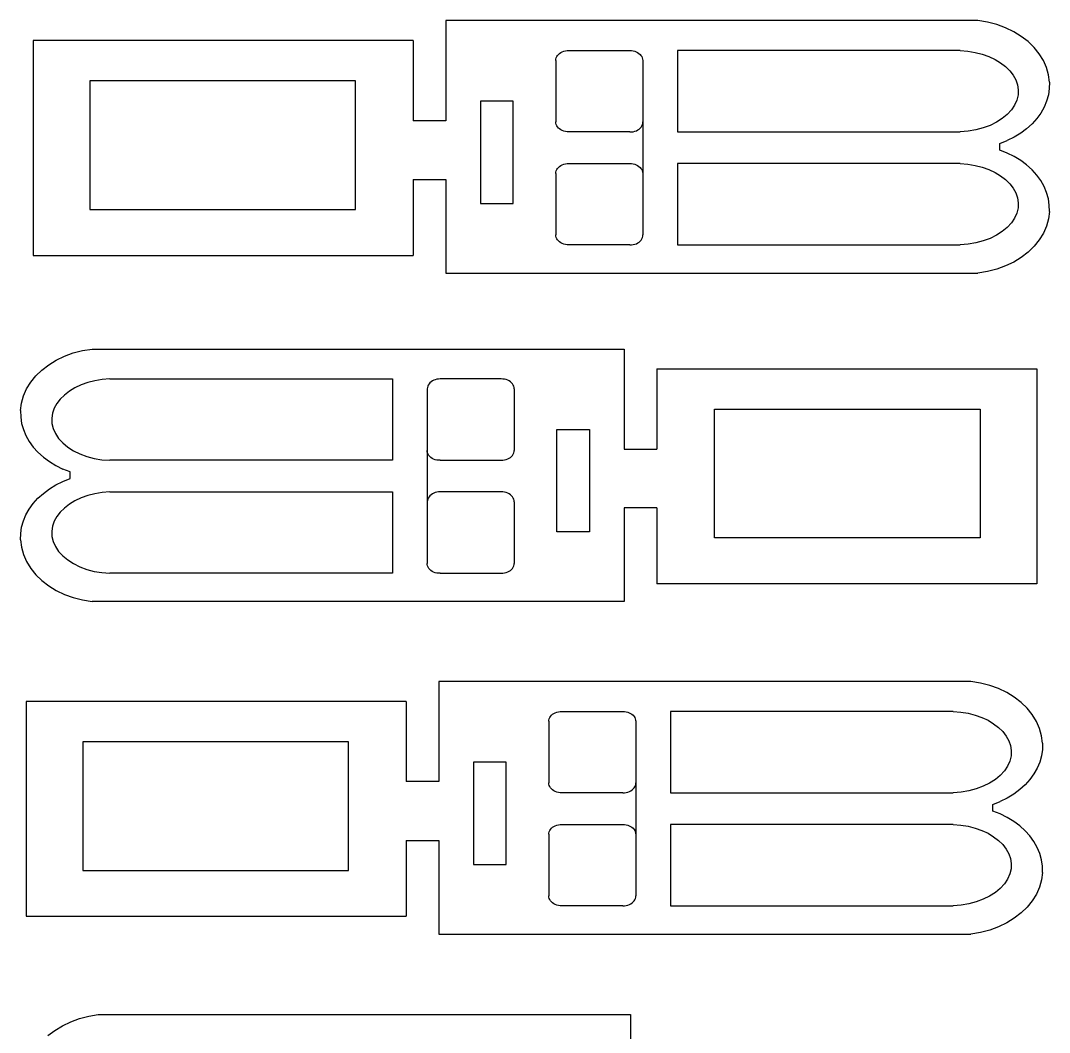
# Model space of a CAD drawing. Extents: x -3998 to 3998, y -3549 to 3549.
# Drawn here: x -3103.2 to -2630.5, y -2315.6 to -1850.8 of the extents above; entities that cross this region are included whole.
import ezdxf

# ---------------------------------------------------------------- set-up
doc = ezdxf.new("R2010")
doc.units = 0
doc.header["$MEASUREMENT"] = 0
doc.layers.get('0').update_dxf_attribs({"linetype": 'CONTINUOUS'})

msp = doc.modelspace()

# ---------------------------------------------------------------- linework, layer by layer
for p, q in [((-2663.35, -1850.82), (-2907.85, -1850.82)), ((-2907.85, -1850.82), (-2907.85, -1896.82)), ((-2658.98, -1851.54), (-2663.35, -1850.82)), ((-2654.75, -1852.65), (-2658.98, -1851.54)), ((-2650.71, -1854.12), (-2654.75, -1852.65)), ((-2646.92, -1855.93), (-2650.71, -1854.12)), ((-2643.43, -1858.06), (-2646.92, -1855.93)), ((-3097.35, -1859.97), (-3097.35, -1958.66)), ((-2922.85, -1859.97), (-3097.35, -1859.97)), ((-2922.85, -1859.97), (-2922.85, -1896.82)), ((-2640.28, -1860.48), (-2643.43, -1858.06)), ((-2637.51, -1863.16), (-2640.28, -1860.48)), ((-2856.89, -1867.38), (-2856.55, -1866.84)), ((-2856.55, -1866.84), (-2856.11, -1866.34)), ((-2856.11, -1866.34), (-2855.59, -1865.89)), ((-2855.59, -1865.89), (-2855, -1865.5)), ((-2855, -1865.5), (-2854.35, -1865.17)), ((-2854.35, -1865.17), (-2853.65, -1864.9)), ((-2853.65, -1864.9), (-2852.9, -1864.71)), ((-2852.9, -1864.71), (-2852.13, -1864.59)), ((-2852.13, -1864.59), (-2851.35, -1864.55)), ((-2851.35, -1864.55), (-2823.35, -1864.55)), ((-2823.35, -1864.55), (-2822.57, -1864.59)), ((-2822.57, -1864.59), (-2821.8, -1864.71)), ((-2821.8, -1864.71), (-2821.06, -1864.91)), ((-2821.06, -1864.91), (-2820.35, -1865.17)), ((-2820.35, -1865.17), (-2819.7, -1865.5)), ((-2819.7, -1865.5), (-2819.11, -1865.9)), ((-2819.11, -1865.9), (-2818.59, -1866.35)), ((-2818.59, -1866.35), (-2818.16, -1866.85)), ((-2818.16, -1866.85), (-2817.81, -1867.38)), ((-2671.5, -1864.55), (-2801.35, -1864.55)), ((-2801.35, -1864.55), (-2801.35, -1901.95)), ((-2671.5, -1864.55), (-2668.04, -1864.85)), ((-2668.04, -1864.85), (-2664.67, -1865.42)), ((-2664.67, -1865.42), (-2661.42, -1866.26)), ((-2661.42, -1866.26), (-2658.35, -1867.35)), ((-2635.17, -1866.07), (-2637.51, -1863.16)), ((-2633.27, -1869.16), (-2635.17, -1866.07)), ((-2857.35, -1869.13), (-2857.3, -1868.53)), ((-2857.35, -1869.13), (-2857.35, -1897.37)), ((-2857.3, -1868.53), (-2857.14, -1867.95)), ((-2857.14, -1867.95), (-2856.89, -1867.38)), ((-2817.81, -1867.38), (-2817.56, -1867.95)), ((-2817.56, -1867.95), (-2817.4, -1868.53)), ((-2817.4, -1868.53), (-2817.35, -1869.13)), ((-2817.35, -1869.13), (-2817.35, -1897.37)), ((-2658.35, -1867.35), (-2655.51, -1868.67)), ((-2655.51, -1868.67), (-2652.93, -1870.21)), ((-2652.93, -1870.21), (-2650.66, -1871.95)), ((-2631.85, -1872.39), (-2633.27, -1869.16)), ((-2650.66, -1871.95), (-2648.72, -1873.85)), ((-2648.72, -1873.85), (-2647.15, -1875.9)), ((-2647.15, -1875.9), (-2645.98, -1878.05)), ((-2630.93, -1875.73), (-2631.85, -1872.39)), ((-2630.51, -1879.13), (-2630.93, -1875.73)), ((-2949.35, -1878.47), (-3071.35, -1878.47)), ((-3071.35, -1878.47), (-3071.35, -1937.58)), ((-2949.35, -1937.58), (-2949.35, -1878.47)), ((-2645.98, -1878.05), (-2645.2, -1880.29)), ((-2645.2, -1880.29), (-2644.85, -1882.57)), ((-2630.51, -1879.13), (-2630.56, -1882.06)), ((-2644.94, -1884.98), (-2645.5, -1887.36)), ((-2644.85, -1882.57), (-2644.94, -1884.98)), ((-2630.99, -1884.96), (-2631.79, -1887.82)), ((-2630.56, -1882.06), (-2630.99, -1884.96)), ((-2876.85, -1887.82), (-2891.85, -1887.82)), ((-2891.85, -1887.82), (-2891.85, -1934.82)), ((-2876.85, -1934.82), (-2876.85, -1887.82)), ((-2646.52, -1889.67), (-2647.98, -1891.88)), ((-2645.5, -1887.36), (-2646.52, -1889.67)), ((-2632.95, -1890.61), (-2634.47, -1893.3)), ((-2631.79, -1887.82), (-2632.95, -1890.61)), ((-2649.87, -1893.94), (-2652.15, -1895.83)), ((-2647.98, -1891.88), (-2649.87, -1893.94)), ((-2634.47, -1893.3), (-2636.32, -1895.86)), ((-2907.85, -1896.82), (-2922.85, -1896.82)), ((-2857.3, -1897.97), (-2857.35, -1897.37)), ((-2857.14, -1898.55), (-2857.3, -1897.97)), ((-2856.89, -1899.12), (-2857.14, -1898.55)), ((-2856.55, -1899.66), (-2856.89, -1899.12)), ((-2856.11, -1900.16), (-2856.55, -1899.66)), ((-2818.5, -1900.21), (-2818.07, -1899.7)), ((-2818.07, -1899.7), (-2817.73, -1899.15)), ((-2817.73, -1899.15), (-2817.5, -1898.57)), ((-2817.5, -1898.57), (-2817.37, -1897.98)), ((-2817.37, -1897.98), (-2817.35, -1897.37)), ((-2817.35, -1897.37), (-2817.35, -1921.03)), ((-2657.72, -1898.96), (-2660.91, -1900.14)), ((-2654.78, -1897.51), (-2657.72, -1898.96)), ((-2652.15, -1895.83), (-2654.78, -1897.51)), ((-2638.5, -1898.27), (-2640.97, -1900.5)), ((-2636.32, -1895.86), (-2638.5, -1898.27)), ((-2855.59, -1900.61), (-2856.11, -1900.16)), ((-2855, -1901), (-2855.59, -1900.61)), ((-2854.35, -1901.33), (-2855, -1901)), ((-2853.65, -1901.6), (-2854.35, -1901.33)), ((-2852.9, -1901.79), (-2853.65, -1901.6)), ((-2852.13, -1901.91), (-2852.9, -1901.79)), ((-2851.35, -1901.95), (-2852.13, -1901.91)), ((-2823.35, -1901.95), (-2851.35, -1901.95)), ((-2823.35, -1901.95), (-2822.55, -1901.93)), ((-2822.55, -1901.93), (-2821.77, -1901.84)), ((-2821.77, -1901.84), (-2821.01, -1901.66)), ((-2821.01, -1901.66), (-2820.29, -1901.4)), ((-2820.29, -1901.4), (-2819.63, -1901.07)), ((-2819.63, -1901.07), (-2819.03, -1900.67)), ((-2819.03, -1900.67), (-2818.5, -1900.21)), ((-2801.35, -1901.95), (-2671.5, -1901.95)), ((-2667.86, -1901.65), (-2671.5, -1901.95)), ((-2664.31, -1901.04), (-2667.86, -1901.65)), ((-2660.91, -1900.14), (-2664.31, -1901.04)), ((-2646.72, -1904.36), (-2649.94, -1905.95)), ((-2643.72, -1902.54), (-2646.72, -1904.36)), ((-2640.97, -1900.5), (-2643.72, -1902.54)), ((-2653.35, -1907.29), (-2649.94, -1905.95)), ((-2653.35, -1910.34), (-2653.35, -1907.29)), ((-2649.94, -1911.68), (-2653.35, -1910.34)), ((-2646.72, -1913.27), (-2649.94, -1911.68)), ((-2643.72, -1915.09), (-2646.72, -1913.27)), ((-2856.89, -1919.27), (-2856.55, -1918.74)), ((-2856.55, -1918.74), (-2856.11, -1918.24)), ((-2856.11, -1918.24), (-2855.59, -1917.79)), ((-2855.59, -1917.79), (-2855, -1917.39)), ((-2855, -1917.39), (-2854.35, -1917.06)), ((-2854.35, -1917.06), (-2853.65, -1916.8)), ((-2853.65, -1916.8), (-2852.9, -1916.6)), ((-2852.9, -1916.6), (-2852.13, -1916.49)), ((-2852.13, -1916.49), (-2851.35, -1916.45)), ((-2851.35, -1916.45), (-2823.35, -1916.45)), ((-2823.35, -1916.45), (-2822.57, -1916.49)), ((-2822.57, -1916.49), (-2821.8, -1916.61)), ((-2821.8, -1916.61), (-2821.06, -1916.8)), ((-2821.06, -1916.8), (-2820.35, -1917.07)), ((-2820.35, -1917.07), (-2819.7, -1917.4)), ((-2819.7, -1917.4), (-2819.11, -1917.79)), ((-2819.11, -1917.79), (-2818.59, -1918.24)), ((-2818.59, -1918.24), (-2818.16, -1918.74)), ((-2818.16, -1918.74), (-2817.81, -1919.28)), ((-2671.5, -1916.45), (-2801.35, -1916.45)), ((-2801.35, -1916.45), (-2801.35, -1953.84)), ((-2671.5, -1916.45), (-2668.04, -1916.74)), ((-2668.04, -1916.74), (-2664.67, -1917.32)), ((-2664.67, -1917.32), (-2661.42, -1918.15)), ((-2661.42, -1918.15), (-2658.35, -1919.24)), ((-2640.97, -1917.13), (-2643.72, -1915.09)), ((-2638.5, -1919.36), (-2640.97, -1917.13)), ((-2857.35, -1921.03), (-2857.3, -1920.43)), ((-2857.35, -1921.03), (-2857.35, -1949.26)), ((-2857.3, -1920.43), (-2857.14, -1919.84)), ((-2857.14, -1919.84), (-2856.89, -1919.27)), ((-2817.81, -1919.28), (-2817.56, -1919.84)), ((-2817.56, -1919.84), (-2817.4, -1920.43)), ((-2817.4, -1920.43), (-2817.35, -1921.03)), ((-2817.35, -1921.03), (-2817.35, -1949.26)), ((-2658.35, -1919.24), (-2655.51, -1920.57)), ((-2655.51, -1920.57), (-2652.93, -1922.11)), ((-2652.93, -1922.11), (-2650.66, -1923.84)), ((-2636.32, -1921.77), (-2638.5, -1919.36)), ((-2634.47, -1924.33), (-2636.32, -1921.77)), ((-2922.85, -1923.82), (-2907.85, -1923.82)), ((-2922.85, -1923.82), (-2922.85, -1958.66)), ((-2907.85, -1923.82), (-2907.85, -1966.82)), ((-2650.66, -1923.84), (-2648.72, -1925.75)), ((-2648.72, -1925.75), (-2647.15, -1927.79)), ((-2647.15, -1927.79), (-2645.98, -1929.95)), ((-2632.95, -1927.02), (-2634.47, -1924.33)), ((-2631.79, -1929.81), (-2632.95, -1927.02)), ((-2645.98, -1929.95), (-2645.2, -1932.18)), ((-2645.2, -1932.18), (-2644.85, -1934.46)), ((-2630.99, -1932.67), (-2631.79, -1929.81)), ((-2630.56, -1935.58), (-2630.99, -1932.67)), ((-3071.35, -1937.58), (-2949.35, -1937.58)), ((-2891.85, -1934.82), (-2876.85, -1934.82)), ((-2644.94, -1936.87), (-2645.5, -1939.25)), ((-2644.85, -1934.46), (-2644.94, -1936.87)), ((-2630.51, -1938.5), (-2630.56, -1935.58)), ((-2646.52, -1941.57), (-2647.98, -1943.77)), ((-2645.5, -1939.25), (-2646.52, -1941.57)), ((-2630.93, -1941.9), (-2631.85, -1945.24)), ((-2630.51, -1938.5), (-2630.93, -1941.9)), ((-2649.87, -1945.84), (-2652.15, -1947.73)), ((-2647.98, -1943.77), (-2649.87, -1945.84)), ((-2631.85, -1945.24), (-2633.27, -1948.47)), ((-2857.3, -1949.86), (-2857.35, -1949.26)), ((-2857.14, -1950.45), (-2857.3, -1949.86)), ((-2856.89, -1951.02), (-2857.14, -1950.45)), ((-2856.55, -1951.55), (-2856.89, -1951.02)), ((-2856.11, -1952.05), (-2856.55, -1951.55)), ((-2855.59, -1952.5), (-2856.11, -1952.05)), ((-2819.03, -1952.56), (-2818.5, -1952.11)), ((-2818.5, -1952.11), (-2818.07, -1951.6)), ((-2818.07, -1951.6), (-2817.73, -1951.05)), ((-2817.73, -1951.05), (-2817.5, -1950.47)), ((-2817.5, -1950.47), (-2817.37, -1949.87)), ((-2817.37, -1949.87), (-2817.35, -1949.26)), ((-2660.91, -1952.03), (-2664.31, -1952.93)), ((-2657.72, -1950.85), (-2660.91, -1952.03)), ((-2654.78, -1949.41), (-2657.72, -1950.85)), ((-2652.15, -1947.73), (-2654.78, -1949.41)), ((-2635.17, -1951.56), (-2637.51, -1954.47)), ((-2633.27, -1948.47), (-2635.17, -1951.56)), ((-2855, -1952.9), (-2855.59, -1952.5)), ((-2854.35, -1953.23), (-2855, -1952.9)), ((-2853.65, -1953.49), (-2854.35, -1953.23)), ((-2852.9, -1953.69), (-2853.65, -1953.49)), ((-2852.13, -1953.8), (-2852.9, -1953.69)), ((-2851.35, -1953.84), (-2852.13, -1953.8)), ((-2823.35, -1953.84), (-2851.35, -1953.84)), ((-2823.35, -1953.84), (-2822.55, -1953.83)), ((-2822.55, -1953.83), (-2821.77, -1953.73)), ((-2821.77, -1953.73), (-2821.01, -1953.55)), ((-2821.01, -1953.55), (-2820.29, -1953.29)), ((-2820.29, -1953.29), (-2819.63, -1952.96)), ((-2819.63, -1952.96), (-2819.03, -1952.56)), ((-2801.35, -1953.84), (-2671.5, -1953.84)), ((-2667.86, -1953.54), (-2671.5, -1953.84)), ((-2664.31, -1952.93), (-2667.86, -1953.54)), ((-2637.51, -1954.47), (-2640.28, -1957.15)), ((-3097.35, -1958.66), (-2922.85, -1958.66)), ((-2643.43, -1959.57), (-2646.92, -1961.7)), ((-2640.28, -1957.15), (-2643.43, -1959.57)), ((-2658.98, -1966.09), (-2663.35, -1966.82)), ((-2654.75, -1964.98), (-2658.98, -1966.09)), ((-2650.71, -1963.51), (-2654.75, -1964.98)), ((-2646.92, -1961.7), (-2650.71, -1963.51)), ((-2907.85, -1966.82), (-2663.35, -1966.82)), ((-3082.98, -2004.96), (-3078.95, -2003.49)), ((-3078.95, -2003.49), (-3074.72, -2002.39)), ((-3074.72, -2002.39), (-3070.35, -2001.66)), ((-3070.35, -2001.66), (-2825.85, -2001.66)), ((-2825.85, -2001.66), (-2825.85, -2047.66)), ((-3090.27, -2008.9), (-3086.77, -2006.77)), ((-3086.77, -2006.77), (-3082.98, -2004.96)), ((-3096.18, -2014.01), (-3093.42, -2011.32)), ((-3093.42, -2011.32), (-3090.27, -2008.9)), ((-2810.85, -2010.82), (-2810.85, -2047.66)), ((-2810.85, -2010.82), (-2636.35, -2010.82)), ((-2636.35, -2010.82), (-2636.35, -2109.5)), ((-3100.43, -2020), (-3098.53, -2016.91)), ((-3098.53, -2016.91), (-3096.18, -2014.01)), ((-3075.35, -2018.19), (-3078.19, -2019.51)), ((-3072.28, -2017.1), (-3075.35, -2018.19)), ((-3069.03, -2016.26), (-3072.28, -2017.1)), ((-3065.66, -2015.69), (-3069.03, -2016.26)), ((-3062.2, -2015.4), (-3065.66, -2015.69)), ((-3062.2, -2015.4), (-2932.35, -2015.4)), ((-2932.35, -2015.4), (-2932.35, -2052.79)), ((-2915.89, -2018.22), (-2916.14, -2018.79)), ((-2915.54, -2017.69), (-2915.89, -2018.22)), ((-2915.1, -2017.19), (-2915.54, -2017.69)), ((-2914.59, -2016.74), (-2915.1, -2017.19)), ((-2914, -2016.35), (-2914.59, -2016.74)), ((-2913.35, -2016.01), (-2914, -2016.35)), ((-2912.64, -2015.75), (-2913.35, -2016.01)), ((-2911.9, -2015.55), (-2912.64, -2015.75)), ((-2911.13, -2015.44), (-2911.9, -2015.55)), ((-2910.35, -2015.4), (-2911.13, -2015.44)), ((-2882.35, -2015.4), (-2910.35, -2015.4)), ((-2881.57, -2015.44), (-2882.35, -2015.4)), ((-2880.8, -2015.55), (-2881.57, -2015.44)), ((-2880.05, -2015.74), (-2880.8, -2015.55)), ((-2879.35, -2016.01), (-2880.05, -2015.74)), ((-2878.7, -2016.34), (-2879.35, -2016.01)), ((-2878.11, -2016.74), (-2878.7, -2016.34)), ((-2877.59, -2017.19), (-2878.11, -2016.74)), ((-2877.15, -2017.69), (-2877.59, -2017.19)), ((-2876.81, -2018.22), (-2877.15, -2017.69)), ((-2876.55, -2018.79), (-2876.81, -2018.22)), ((-3101.84, -2023.24), (-3100.43, -2020)), ((-3083.04, -2022.79), (-3084.97, -2024.7)), ((-3080.77, -2021.06), (-3083.04, -2022.79)), ((-3078.19, -2019.51), (-3080.77, -2021.06)), ((-2916.3, -2019.38), (-2916.35, -2019.97)), ((-2916.35, -2019.97), (-2916.35, -2048.21)), ((-2916.14, -2018.79), (-2916.3, -2019.38)), ((-2876.4, -2019.38), (-2876.55, -2018.79)), ((-2876.35, -2019.97), (-2876.4, -2019.38)), ((-2876.35, -2019.97), (-2876.35, -2048.21)), ((-3103.18, -2029.97), (-3102.77, -2026.58)), ((-3102.77, -2026.58), (-3101.84, -2023.24)), ((-3086.54, -2026.74), (-3087.72, -2028.9)), ((-3084.97, -2024.7), (-3086.54, -2026.74)), ((-3103.18, -2029.97), (-3103.13, -2032.9)), ((-3088.5, -2031.13), (-3088.85, -2033.41)), ((-3087.72, -2028.9), (-3088.5, -2031.13)), ((-2784.35, -2088.43), (-2784.35, -2029.32)), ((-2784.35, -2029.32), (-2662.35, -2029.32)), ((-2662.35, -2029.32), (-2662.35, -2088.43)), ((-3103.13, -2032.9), (-3102.71, -2035.81)), ((-3102.71, -2035.81), (-3101.91, -2038.67)), ((-3088.85, -2033.41), (-3088.76, -2035.82)), ((-3088.76, -2035.82), (-3088.2, -2038.2)), ((-3101.91, -2038.67), (-3100.74, -2041.45)), ((-3100.74, -2041.45), (-3099.23, -2044.14)), ((-3088.2, -2038.2), (-3087.18, -2040.51)), ((-3087.18, -2040.51), (-3085.71, -2042.72)), ((-2856.85, -2038.66), (-2841.85, -2038.66)), ((-2856.85, -2085.66), (-2856.85, -2038.66)), ((-2841.85, -2038.66), (-2841.85, -2085.66)), ((-3099.23, -2044.14), (-3097.37, -2046.7)), ((-3085.71, -2042.72), (-3083.83, -2044.79)), ((-3083.83, -2044.79), (-3081.55, -2046.68)), ((-3097.37, -2046.7), (-3095.2, -2049.11)), ((-3095.2, -2049.11), (-3092.72, -2051.34)), ((-3092.72, -2051.34), (-3089.97, -2053.38)), ((-3081.55, -2046.68), (-3078.92, -2048.36)), ((-3078.92, -2048.36), (-3075.98, -2049.8)), ((-3075.98, -2049.8), (-3072.79, -2050.98)), ((-3072.79, -2050.98), (-3069.39, -2051.88)), ((-2916.33, -2048.82), (-2916.35, -2048.21)), ((-2916.35, -2048.21), (-2916.35, -2071.87)), ((-2916.2, -2049.42), (-2916.33, -2048.82)), ((-2915.97, -2050), (-2916.2, -2049.42)), ((-2915.63, -2050.55), (-2915.97, -2050)), ((-2915.19, -2051.05), (-2915.63, -2050.55)), ((-2914.67, -2051.51), (-2915.19, -2051.05)), ((-2878.11, -2051.45), (-2877.59, -2051)), ((-2877.59, -2051), (-2877.15, -2050.5)), ((-2877.15, -2050.5), (-2876.81, -2049.96)), ((-2876.81, -2049.96), (-2876.55, -2049.4)), ((-2876.55, -2049.4), (-2876.4, -2048.81)), ((-2876.4, -2048.81), (-2876.35, -2048.21)), ((-2825.85, -2047.66), (-2810.85, -2047.66)), ((-3089.97, -2053.38), (-3086.98, -2055.2)), ((-3086.98, -2055.2), (-3083.76, -2056.79)), ((-3069.39, -2051.88), (-3065.84, -2052.49)), ((-3065.84, -2052.49), (-3062.2, -2052.79)), ((-2932.35, -2052.79), (-3062.2, -2052.79)), ((-2914.07, -2051.91), (-2914.67, -2051.51)), ((-2913.41, -2052.24), (-2914.07, -2051.91)), ((-2912.69, -2052.5), (-2913.41, -2052.24)), ((-2911.93, -2052.68), (-2912.69, -2052.5)), ((-2911.14, -2052.78), (-2911.93, -2052.68)), ((-2910.35, -2052.79), (-2911.14, -2052.78)), ((-2910.35, -2052.79), (-2882.35, -2052.79)), ((-2882.35, -2052.79), (-2881.57, -2052.75)), ((-2881.57, -2052.75), (-2880.8, -2052.63)), ((-2880.8, -2052.63), (-2880.05, -2052.44)), ((-2880.05, -2052.44), (-2879.35, -2052.18)), ((-2879.35, -2052.18), (-2878.7, -2051.84)), ((-2878.7, -2051.84), (-2878.11, -2051.45)), ((-3080.35, -2058.13), (-3083.76, -2056.79)), ((-3080.35, -2061.19), (-3080.35, -2058.13)), ((-3089.97, -2065.94), (-3086.98, -2064.11)), ((-3086.98, -2064.11), (-3083.76, -2062.53)), ((-3083.76, -2062.53), (-3080.35, -2061.19)), ((-3097.37, -2072.62), (-3095.2, -2070.21)), ((-3095.2, -2070.21), (-3092.72, -2067.97)), ((-3092.72, -2067.97), (-3089.97, -2065.94)), ((-3075.35, -2070.08), (-3078.19, -2071.41)), ((-3072.28, -2068.99), (-3075.35, -2070.08)), ((-3069.03, -2068.16), (-3072.28, -2068.99)), ((-3065.66, -2067.59), (-3069.03, -2068.16)), ((-3062.2, -2067.29), (-3065.66, -2067.59)), ((-3062.2, -2067.29), (-2932.35, -2067.29)), ((-2932.35, -2067.29), (-2932.35, -2104.69)), ((-2915.89, -2070.12), (-2916.14, -2070.69)), ((-2915.54, -2069.58), (-2915.89, -2070.12)), ((-2915.1, -2069.09), (-2915.54, -2069.58)), ((-2914.59, -2068.64), (-2915.1, -2069.09)), ((-2914, -2068.24), (-2914.59, -2068.64)), ((-2913.35, -2067.91), (-2914, -2068.24)), ((-2912.64, -2067.64), (-2913.35, -2067.91)), ((-2911.9, -2067.45), (-2912.64, -2067.64)), ((-2911.13, -2067.33), (-2911.9, -2067.45)), ((-2910.35, -2067.29), (-2911.13, -2067.33)), ((-2882.35, -2067.29), (-2910.35, -2067.29)), ((-2881.57, -2067.33), (-2882.35, -2067.29)), ((-2880.8, -2067.45), (-2881.57, -2067.33)), ((-2880.05, -2067.64), (-2880.8, -2067.45)), ((-2879.35, -2067.9), (-2880.05, -2067.64)), ((-2878.7, -2068.24), (-2879.35, -2067.9)), ((-2878.11, -2068.63), (-2878.7, -2068.24)), ((-2877.59, -2069.08), (-2878.11, -2068.63)), ((-2877.15, -2069.58), (-2877.59, -2069.08)), ((-2876.81, -2070.12), (-2877.15, -2069.58)), ((-2876.55, -2070.68), (-2876.81, -2070.12)), ((-3099.23, -2075.18), (-3097.37, -2072.62)), ((-3083.04, -2074.69), (-3084.97, -2076.59)), ((-3080.77, -2072.95), (-3083.04, -2074.69)), ((-3078.19, -2071.41), (-3080.77, -2072.95)), ((-2916.3, -2071.27), (-2916.35, -2071.87)), ((-2916.35, -2071.87), (-2916.35, -2100.11)), ((-2916.14, -2070.69), (-2916.3, -2071.27)), ((-2876.4, -2071.27), (-2876.55, -2070.68)), ((-2876.35, -2071.87), (-2876.4, -2071.27)), ((-2876.35, -2071.87), (-2876.35, -2100.11)), ((-2810.85, -2074.66), (-2825.85, -2074.66)), ((-2825.85, -2074.66), (-2825.85, -2117.66)), ((-2810.85, -2074.66), (-2810.85, -2109.5)), ((-3101.91, -2080.65), (-3100.74, -2077.86)), ((-3100.74, -2077.86), (-3099.23, -2075.18)), ((-3086.54, -2078.64), (-3087.72, -2080.79)), ((-3084.97, -2076.59), (-3086.54, -2078.64)), ((-3103.13, -2086.42), (-3102.71, -2083.51)), ((-3102.71, -2083.51), (-3101.91, -2080.65)), ((-3088.5, -2083.03), (-3088.85, -2085.3)), ((-3087.72, -2080.79), (-3088.5, -2083.03)), ((-3103.18, -2089.34), (-3103.13, -2086.42)), ((-3088.85, -2085.3), (-3088.76, -2087.71)), ((-3088.76, -2087.71), (-3088.2, -2090.09)), ((-2841.85, -2085.66), (-2856.85, -2085.66)), ((-2662.35, -2088.43), (-2784.35, -2088.43)), ((-3103.18, -2089.34), (-3102.77, -2092.74)), ((-3102.77, -2092.74), (-3101.84, -2096.08)), ((-3088.2, -2090.09), (-3087.18, -2092.41)), ((-3087.18, -2092.41), (-3085.71, -2094.62)), ((-3101.84, -2096.08), (-3100.43, -2099.32)), ((-3085.71, -2094.62), (-3083.83, -2096.68)), ((-3083.83, -2096.68), (-3081.55, -2098.57)), ((-3081.55, -2098.57), (-3078.92, -2100.25)), ((-3100.43, -2099.32), (-3098.53, -2102.41)), ((-3098.53, -2102.41), (-3096.18, -2105.31)), ((-3078.92, -2100.25), (-3075.98, -2101.69)), ((-3075.98, -2101.69), (-3072.79, -2102.88)), ((-3072.79, -2102.88), (-3069.39, -2103.78)), ((-2916.33, -2100.71), (-2916.35, -2100.11)), ((-2916.2, -2101.31), (-2916.33, -2100.71)), ((-2915.97, -2101.89), (-2916.2, -2101.31)), ((-2915.63, -2102.44), (-2915.97, -2101.89)), ((-2915.19, -2102.95), (-2915.63, -2102.44)), ((-2914.67, -2103.41), (-2915.19, -2102.95)), ((-2878.7, -2103.74), (-2878.11, -2103.34)), ((-2878.11, -2103.34), (-2877.59, -2102.89)), ((-2877.59, -2102.89), (-2877.15, -2102.4)), ((-2877.15, -2102.4), (-2876.81, -2101.86)), ((-2876.81, -2101.86), (-2876.55, -2101.29)), ((-2876.55, -2101.29), (-2876.4, -2100.7)), ((-2876.4, -2100.7), (-2876.35, -2100.11)), ((-3096.18, -2105.31), (-3093.42, -2107.99)), ((-3093.42, -2107.99), (-3090.27, -2110.42)), ((-3069.39, -2103.78), (-3065.84, -2104.38)), ((-3065.84, -2104.38), (-3062.2, -2104.69)), ((-2932.35, -2104.69), (-3062.2, -2104.69)), ((-2914.07, -2103.8), (-2914.67, -2103.41)), ((-2913.41, -2104.14), (-2914.07, -2103.8)), ((-2912.69, -2104.39), (-2913.41, -2104.14)), ((-2911.93, -2104.57), (-2912.69, -2104.39)), ((-2911.14, -2104.67), (-2911.93, -2104.57)), ((-2910.35, -2104.69), (-2911.14, -2104.67)), ((-2910.35, -2104.69), (-2882.35, -2104.69)), ((-2882.35, -2104.69), (-2881.57, -2104.65)), ((-2881.57, -2104.65), (-2880.8, -2104.53)), ((-2880.8, -2104.53), (-2880.05, -2104.34)), ((-2880.05, -2104.34), (-2879.35, -2104.07)), ((-2879.35, -2104.07), (-2878.7, -2103.74)), ((-3090.27, -2110.42), (-3086.77, -2112.55)), ((-3086.77, -2112.55), (-3082.98, -2114.36)), ((-2636.35, -2109.5), (-2810.85, -2109.5)), ((-3082.98, -2114.36), (-3078.95, -2115.82)), ((-3078.95, -2115.82), (-3074.72, -2116.93)), ((-3074.72, -2116.93), (-3070.35, -2117.66)), ((-2825.85, -2117.66), (-3070.35, -2117.66)), ((-2911.05, -2154.36), (-2911.05, -2200.36)), ((-2666.55, -2154.36), (-2911.05, -2154.36)), ((-2662.18, -2155.09), (-2666.55, -2154.36)), ((-2657.95, -2156.19), (-2662.18, -2155.09)), ((-2653.92, -2157.66), (-2657.95, -2156.19)), ((-2650.13, -2159.47), (-2653.92, -2157.66)), ((-2646.64, -2161.6), (-2650.13, -2159.47)), ((-2926.05, -2163.51), (-3100.55, -2163.51)), ((-3100.55, -2163.51), (-3100.55, -2262.2)), ((-2926.05, -2163.51), (-2926.05, -2200.36)), ((-2643.48, -2164.02), (-2646.64, -2161.6)), ((-2640.72, -2166.7), (-2643.48, -2164.02)), ((-2859.31, -2169.89), (-2858.8, -2169.44)), ((-2858.8, -2169.44), (-2858.21, -2169.04)), ((-2858.21, -2169.04), (-2857.55, -2168.71)), ((-2857.55, -2168.71), (-2856.85, -2168.44)), ((-2856.85, -2168.44), (-2856.11, -2168.25)), ((-2856.11, -2168.25), (-2855.34, -2168.13)), ((-2855.34, -2168.13), (-2854.55, -2168.09)), ((-2854.55, -2168.09), (-2826.55, -2168.09)), ((-2826.55, -2168.09), (-2825.77, -2168.14)), ((-2825.77, -2168.14), (-2825, -2168.25)), ((-2825, -2168.25), (-2824.26, -2168.45)), ((-2824.26, -2168.45), (-2823.56, -2168.71)), ((-2823.56, -2168.71), (-2822.91, -2169.05)), ((-2822.91, -2169.05), (-2822.32, -2169.44)), ((-2822.32, -2169.44), (-2821.8, -2169.89)), ((-2674.7, -2168.09), (-2804.55, -2168.09)), ((-2804.55, -2168.09), (-2804.55, -2205.49)), ((-2674.7, -2168.09), (-2671.25, -2168.39)), ((-2671.25, -2168.39), (-2667.87, -2168.96)), ((-2667.87, -2168.96), (-2664.62, -2169.8)), ((-2638.37, -2169.61), (-2640.72, -2166.7)), ((-2860.55, -2172.67), (-2860.5, -2172.08)), ((-2860.55, -2172.67), (-2860.55, -2200.91)), ((-2860.5, -2172.08), (-2860.35, -2171.49)), ((-2860.35, -2171.49), (-2860.1, -2170.92)), ((-2860.1, -2170.92), (-2859.75, -2170.38)), ((-2859.75, -2170.38), (-2859.31, -2169.89)), ((-2821.8, -2169.89), (-2821.36, -2170.39)), ((-2821.36, -2170.39), (-2821.01, -2170.92)), ((-2821.01, -2170.92), (-2820.76, -2171.49)), ((-2820.76, -2171.49), (-2820.61, -2172.08)), ((-2820.61, -2172.08), (-2820.55, -2172.67)), ((-2820.55, -2172.67), (-2820.55, -2200.91)), ((-2664.62, -2169.8), (-2661.56, -2170.89)), ((-2661.56, -2170.89), (-2658.71, -2172.21)), ((-2658.71, -2172.21), (-2656.14, -2173.76)), ((-2656.14, -2173.76), (-2653.86, -2175.49)), ((-2636.48, -2172.7), (-2638.37, -2169.61)), ((-2635.06, -2175.94), (-2636.48, -2172.7)), ((-2653.86, -2175.49), (-2651.93, -2177.4)), ((-2651.93, -2177.4), (-2650.36, -2179.44)), ((-2634.13, -2179.27), (-2635.06, -2175.94)), ((-2952.55, -2182.02), (-3074.55, -2182.02)), ((-3074.55, -2182.02), (-3074.55, -2241.13)), ((-2952.55, -2241.13), (-2952.55, -2182.02)), ((-2650.36, -2179.44), (-2649.18, -2181.6)), ((-2649.18, -2181.6), (-2648.41, -2183.83)), ((-2633.72, -2182.67), (-2634.13, -2179.27)), ((-2633.72, -2182.67), (-2633.77, -2185.6)), ((-2648.41, -2183.83), (-2648.05, -2186.11)), ((-2648.05, -2186.11), (-2648.14, -2188.52)), ((-2633.77, -2185.6), (-2634.2, -2188.5)), ((-2880.05, -2191.36), (-2895.05, -2191.36)), ((-2895.05, -2191.36), (-2895.05, -2238.36)), ((-2880.05, -2238.36), (-2880.05, -2191.36)), ((-2648.7, -2190.9), (-2649.72, -2193.21)), ((-2648.14, -2188.52), (-2648.7, -2190.9)), ((-2634.99, -2191.37), (-2636.16, -2194.15)), ((-2634.2, -2188.5), (-2634.99, -2191.37)), ((-2653.08, -2197.49), (-2655.35, -2199.37)), ((-2651.19, -2195.42), (-2653.08, -2197.49)), ((-2649.72, -2193.21), (-2651.19, -2195.42)), ((-2637.67, -2196.84), (-2639.53, -2199.4)), ((-2636.16, -2194.15), (-2637.67, -2196.84)), ((-2911.05, -2200.36), (-2926.05, -2200.36)), ((-2860.5, -2201.51), (-2860.55, -2200.91)), ((-2860.35, -2202.1), (-2860.5, -2201.51)), ((-2860.1, -2202.66), (-2860.35, -2202.1)), ((-2820.94, -2202.7), (-2820.7, -2202.12)), ((-2820.7, -2202.12), (-2820.57, -2201.52)), ((-2820.57, -2201.52), (-2820.55, -2200.91)), ((-2820.55, -2200.91), (-2820.55, -2224.57)), ((-2660.92, -2202.5), (-2664.11, -2203.68)), ((-2657.98, -2201.05), (-2660.92, -2202.5)), ((-2655.35, -2199.37), (-2657.98, -2201.05)), ((-2641.7, -2201.81), (-2644.18, -2204.04)), ((-2639.53, -2199.4), (-2641.7, -2201.81)), ((-2859.75, -2203.2), (-2860.1, -2202.66)), ((-2859.31, -2203.7), (-2859.75, -2203.2)), ((-2858.8, -2204.15), (-2859.31, -2203.7)), ((-2858.21, -2204.54), (-2858.8, -2204.15)), ((-2857.55, -2204.88), (-2858.21, -2204.54)), ((-2856.85, -2205.14), (-2857.55, -2204.88)), ((-2856.11, -2205.33), (-2856.85, -2205.14)), ((-2855.34, -2205.45), (-2856.11, -2205.33)), ((-2854.55, -2205.49), (-2855.34, -2205.45)), ((-2826.55, -2205.49), (-2854.55, -2205.49)), ((-2826.55, -2205.49), (-2825.76, -2205.48)), ((-2825.76, -2205.48), (-2824.97, -2205.38)), ((-2824.97, -2205.38), (-2824.21, -2205.2)), ((-2824.21, -2205.2), (-2823.5, -2204.94)), ((-2823.5, -2204.94), (-2822.83, -2204.61)), ((-2822.83, -2204.61), (-2822.23, -2204.21)), ((-2822.23, -2204.21), (-2821.71, -2203.75)), ((-2821.71, -2203.75), (-2821.27, -2203.24)), ((-2821.27, -2203.24), (-2820.94, -2202.7)), ((-2804.55, -2205.49), (-2674.7, -2205.49)), ((-2671.06, -2205.19), (-2674.7, -2205.49)), ((-2667.52, -2204.58), (-2671.06, -2205.19)), ((-2664.11, -2203.68), (-2667.52, -2204.58)), ((-2646.93, -2206.08), (-2649.93, -2207.9)), ((-2644.18, -2204.04), (-2646.93, -2206.08)), ((-2656.55, -2210.83), (-2653.15, -2209.49)), ((-2656.55, -2213.88), (-2656.55, -2210.83)), ((-2649.93, -2207.9), (-2653.15, -2209.49)), ((-2653.15, -2215.22), (-2656.55, -2213.88)), ((-2649.93, -2216.81), (-2653.15, -2215.22)), ((-2646.93, -2218.63), (-2649.93, -2216.81)), ((-2859.31, -2221.78), (-2858.8, -2221.33)), ((-2858.8, -2221.33), (-2858.21, -2220.94)), ((-2858.21, -2220.94), (-2857.55, -2220.6)), ((-2857.55, -2220.6), (-2856.85, -2220.34)), ((-2856.85, -2220.34), (-2856.11, -2220.15)), ((-2856.11, -2220.15), (-2855.34, -2220.03)), ((-2855.34, -2220.03), (-2854.55, -2219.99)), ((-2854.55, -2219.99), (-2826.55, -2219.99)), ((-2826.55, -2219.99), (-2825.77, -2220.03)), ((-2825.77, -2220.03), (-2825, -2220.15)), ((-2825, -2220.15), (-2824.26, -2220.34)), ((-2824.26, -2220.34), (-2823.56, -2220.61)), ((-2823.56, -2220.61), (-2822.91, -2220.94)), ((-2822.91, -2220.94), (-2822.32, -2221.33)), ((-2822.32, -2221.33), (-2821.8, -2221.78)), ((-2674.7, -2219.99), (-2804.55, -2219.99)), ((-2804.55, -2219.99), (-2804.55, -2257.38)), ((-2674.7, -2219.99), (-2671.25, -2220.29)), ((-2671.25, -2220.29), (-2667.87, -2220.86)), ((-2667.87, -2220.86), (-2664.62, -2221.69)), ((-2644.18, -2220.67), (-2646.93, -2218.63)), ((-2641.7, -2222.91), (-2644.18, -2220.67)), ((-2860.55, -2224.57), (-2860.5, -2223.97)), ((-2860.55, -2224.57), (-2860.55, -2252.81)), ((-2860.5, -2223.97), (-2860.35, -2223.38)), ((-2860.35, -2223.38), (-2860.1, -2222.82)), ((-2860.1, -2222.82), (-2859.75, -2222.28)), ((-2859.75, -2222.28), (-2859.31, -2221.78)), ((-2821.8, -2221.78), (-2821.36, -2222.28)), ((-2821.36, -2222.28), (-2821.01, -2222.82)), ((-2821.01, -2222.82), (-2820.76, -2223.38)), ((-2820.76, -2223.38), (-2820.61, -2223.97)), ((-2820.61, -2223.97), (-2820.55, -2224.57)), ((-2820.55, -2224.57), (-2820.55, -2252.81)), ((-2664.62, -2221.69), (-2661.56, -2222.78)), ((-2661.56, -2222.78), (-2658.71, -2224.11)), ((-2658.71, -2224.11), (-2656.14, -2225.65)), ((-2656.14, -2225.65), (-2653.86, -2227.39)), ((-2639.53, -2225.32), (-2641.7, -2222.91)), ((-2637.67, -2227.88), (-2639.53, -2225.32)), ((-2926.05, -2227.36), (-2926.05, -2262.2)), ((-2926.05, -2227.36), (-2911.05, -2227.36)), ((-2911.05, -2227.36), (-2911.05, -2270.36)), ((-2653.86, -2227.39), (-2651.93, -2229.29)), ((-2651.93, -2229.29), (-2650.36, -2231.34)), ((-2636.16, -2230.56), (-2637.67, -2227.88)), ((-2634.99, -2233.35), (-2636.16, -2230.56)), ((-2650.36, -2231.34), (-2649.18, -2233.49)), ((-2649.18, -2233.49), (-2648.41, -2235.73)), ((-2648.41, -2235.73), (-2648.05, -2238)), ((-2634.2, -2236.21), (-2634.99, -2233.35)), ((-2895.05, -2238.36), (-2880.05, -2238.36)), ((-2648.14, -2240.41), (-2648.7, -2242.79)), ((-2648.05, -2238), (-2648.14, -2240.41)), ((-2633.77, -2239.12), (-2634.2, -2236.21)), ((-2633.72, -2242.04), (-2633.77, -2239.12)), ((-3074.55, -2241.13), (-2952.55, -2241.13)), ((-2649.72, -2245.11), (-2651.19, -2247.32)), ((-2648.7, -2242.79), (-2649.72, -2245.11)), ((-2633.72, -2242.04), (-2634.13, -2245.44)), ((-2653.08, -2249.38), (-2655.35, -2251.27)), ((-2651.19, -2247.32), (-2653.08, -2249.38)), ((-2635.06, -2248.78), (-2636.48, -2252.02)), ((-2634.13, -2245.44), (-2635.06, -2248.78)), ((-2860.5, -2253.4), (-2860.55, -2252.81)), ((-2860.35, -2253.99), (-2860.5, -2253.4)), ((-2860.1, -2254.56), (-2860.35, -2253.99)), ((-2859.75, -2255.09), (-2860.1, -2254.56)), ((-2821.27, -2255.14), (-2820.94, -2254.59)), ((-2820.94, -2254.59), (-2820.7, -2254.01)), ((-2820.7, -2254.01), (-2820.57, -2253.41)), ((-2820.57, -2253.41), (-2820.55, -2252.81)), ((-2660.92, -2254.39), (-2664.11, -2255.57)), ((-2657.98, -2252.95), (-2660.92, -2254.39)), ((-2655.35, -2251.27), (-2657.98, -2252.95)), ((-2636.48, -2252.02), (-2638.37, -2255.11)), ((-2859.31, -2255.59), (-2859.75, -2255.09)), ((-2858.8, -2256.04), (-2859.31, -2255.59)), ((-2858.21, -2256.44), (-2858.8, -2256.04)), ((-2857.55, -2256.77), (-2858.21, -2256.44)), ((-2856.85, -2257.04), (-2857.55, -2256.77)), ((-2856.11, -2257.23), (-2856.85, -2257.04)), ((-2855.34, -2257.35), (-2856.11, -2257.23)), ((-2854.55, -2257.38), (-2855.34, -2257.35)), ((-2826.55, -2257.38), (-2854.55, -2257.38)), ((-2826.55, -2257.38), (-2825.76, -2257.37)), ((-2825.76, -2257.37), (-2824.97, -2257.27)), ((-2824.97, -2257.27), (-2824.21, -2257.09)), ((-2824.21, -2257.09), (-2823.5, -2256.83)), ((-2823.5, -2256.83), (-2822.83, -2256.5)), ((-2822.83, -2256.5), (-2822.23, -2256.1)), ((-2822.23, -2256.1), (-2821.71, -2255.65)), ((-2821.71, -2255.65), (-2821.27, -2255.14)), ((-2804.55, -2257.38), (-2674.7, -2257.38)), ((-2671.06, -2257.08), (-2674.7, -2257.38)), ((-2667.52, -2256.48), (-2671.06, -2257.08)), ((-2664.11, -2255.57), (-2667.52, -2256.48)), ((-2640.72, -2258.01), (-2643.48, -2260.69)), ((-2638.37, -2255.11), (-2640.72, -2258.01)), ((-3100.55, -2262.2), (-2926.05, -2262.2)), ((-2646.64, -2263.11), (-2650.13, -2265.24)), ((-2643.48, -2260.69), (-2646.64, -2263.11)), ((-2657.95, -2268.52), (-2662.18, -2269.63)), ((-2653.92, -2267.06), (-2657.95, -2268.52)), ((-2650.13, -2265.24), (-2653.92, -2267.06)), ((-2911.05, -2270.36), (-2666.55, -2270.36)), ((-2662.18, -2269.63), (-2666.55, -2270.36)), ((-3083.96, -2312.47), (-3080.17, -2310.66)), ((-3080.17, -2310.66), (-3076.13, -2309.19)), ((-3076.13, -2309.19), (-3071.9, -2308.08)), ((-3071.9, -2308.08), (-3067.53, -2307.35)), ((-3067.53, -2307.35), (-2823.03, -2307.35)), ((-2823.03, -2307.35), (-2823.03, -2353.35)), ((-3090.6, -2317.02), (-3087.45, -2314.6)), ((-3087.45, -2314.6), (-3083.96, -2312.47))]:
    msp.add_line(p, q)

doc.saveas('drawing.dxf')
